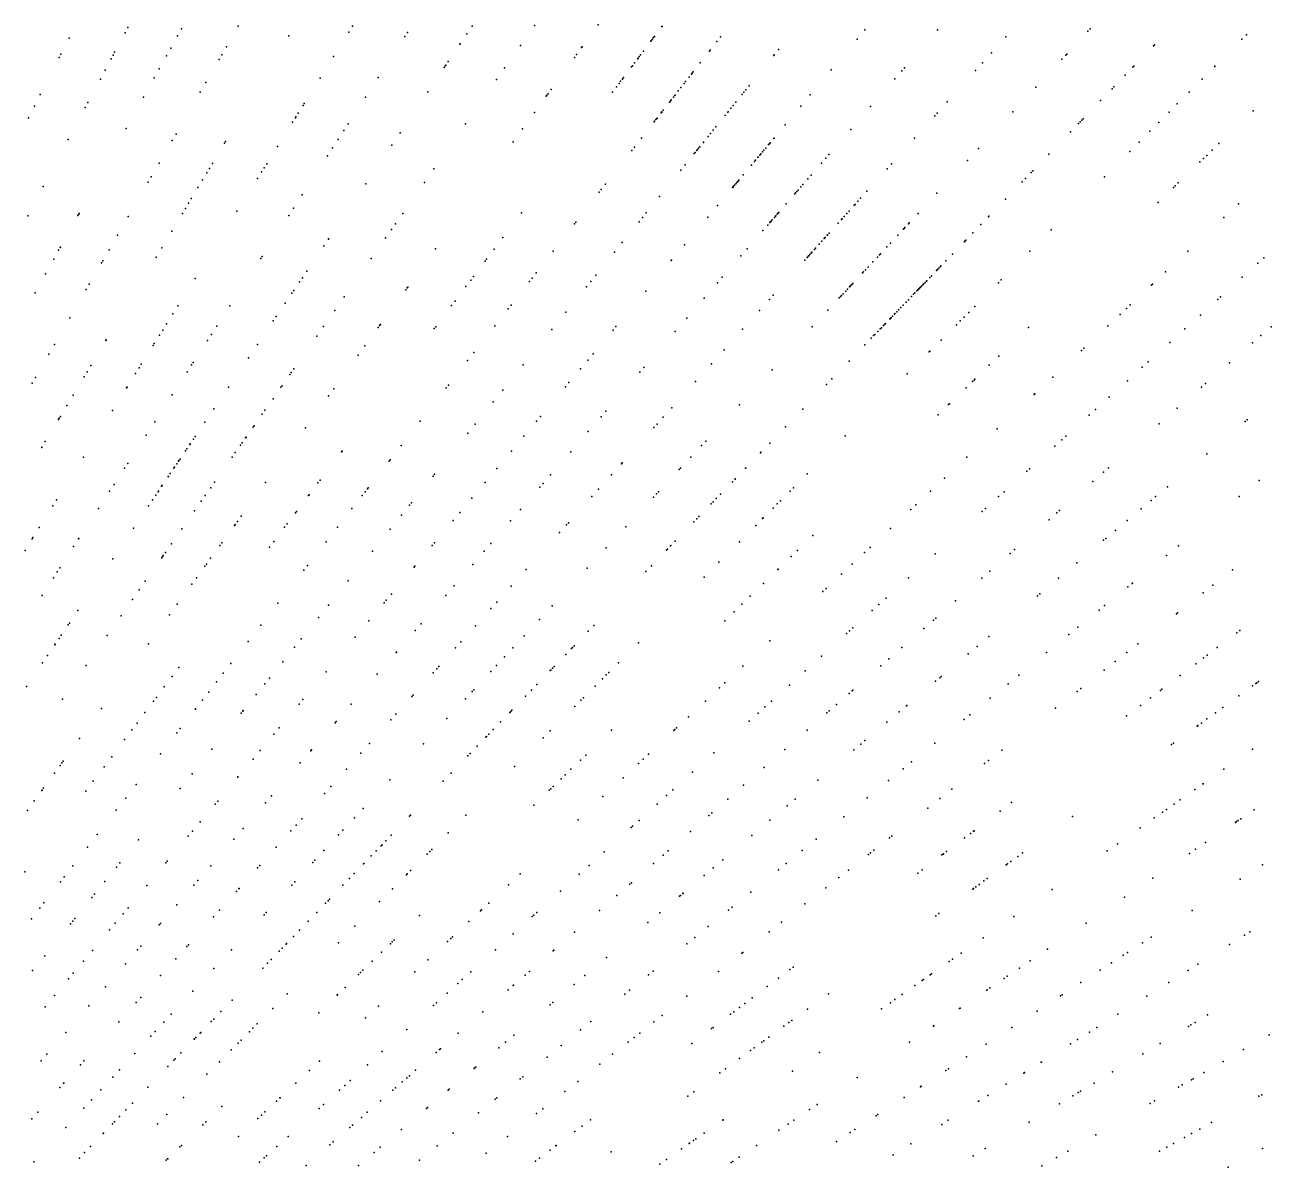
# Model space of a CAD drawing. Header units: metres. Extents: x -4327 to 4266, y -3886 to 3992.
# Drawn here: x 506 to 1043, y 545 to 1037 of the extents above; entities that cross this region are included whole.
import ezdxf

# ---------------------------------------------------------------- set-up
doc = ezdxf.new("R2010")
doc.units = ezdxf.units.M

msp = doc.modelspace()

# ---------------------------------------------------------------- linework, layer by layer
for p in [(598.4, 1036.47, 2074.24), (647.71, 1036.55, 2107.74), (699.14, 1036.51, 2089.81), (726, 1036.83, 2100.05), (753.47, 1037.06, -128.02), (780.96, 1036.37, 2474.65), (781.02, 1036.45, -124.6), (525.54, 1031.42, 2068.35), (549.62, 1033.69, 2113.4), (550.85, 1036, 2077.85), (572.24, 1032.34, 2053.44), (573.93, 1035.39, 2051.72), (620.28, 1032.32, 2071.61), (646.04, 1033.87, 2104.95), (670.21, 1032.04, 2103.49), (671.36, 1033.81, 2073.22), (671.36, 1033.81, 2073.22), (696.94, 1033.26, 2093.6), (777.25, 1031.44, 2443.42), (777.36, 1031.59, -105.56), (777.76, 1032.12, -126.22), (806.2, 1031.89, 2457.94), (865.09, 1030.98, 2509.66), (868.37, 1034.88, 2457.68), (899.65, 1034.93, 2494.7), (899.69, 1034.97, 2472.39), (929.16, 1031.94, 2471.64), (964.51, 1034.31, 2454.17), (965.54, 1035.41, 2472.34), (1032.78, 1032.78, 2496.65), (569.34, 1027.11, 2056), (593.31, 1027.64, 2080.09), (693.89, 1028.73, 2094.81), (694.02, 1028.92, 2087.41), (719.99, 1028.25, 2069.87), (746.37, 1027.29, 2483.73), (746.64, 1027.66, 2454.82), (772.95, 1025.73, 2478.77), (776.16, 1029.99, -130.22), (776.36, 1030.26, 2479.77), (776.71, 1030.73, -131.02), (801.4, 1025.74, -112.09), (801.78, 1026.24, 2460.62), (804.64, 1029.89, -106.09), (831.18, 1026.42, 2466.1), (992.81, 1028.09, 2464.58), (993.12, 1028.41, 2509.31), (1030.86, 1030.86, 2485.79), (521.27, 1023.05, 2072.72), (521.98, 1024.45, 2088.99), (543.64, 1022.43, 2085.02), (544.51, 1024.08, 2067.09), (545.16, 1025.29, 2066.89), (567.46, 1023.73, 2059.64), (590.17, 1022.2, 2053.44), (591.28, 1024.14, 2102.21), (639.5, 1023.41, 2094.17), (688.9, 1021.34, 2105.86), (743.24, 1022.98, 2479.99), (744.22, 1024.33, 2473.25), (769.15, 1020.69, 2450.21), (770.53, 1022.52, -135.63), (770.66, 1022.7, -133.53), (771.18, 1023.4, -137.16), (771.76, 1024.15, -117.48), (771.77, 1024.18, -130.19), (797.43, 1020.67, 2450.5), (829.12, 1023.88, -99.71), (829.35, 1024.16, -94.68), (919.02, 1020.68, 2460.35), (922.94, 1025.03, 2470.83), (953.3, 1022.29, 2481.66), (954.92, 1024.03, 2442.07), (955.37, 1024.51, 2461.85), (541.05, 1017.58, 2091.21), (564.37, 1018.15, 2085.33), (687.15, 1018.74, 2092.64), (687.6, 1019.41, 2070.67), (687.84, 1019.77, 2081.74), (713.2, 1018.56, 2075.83), (767.82, 1018.93, 2452.49), (768.25, 1019.5, -153.56), (793.65, 1015.82, -100.39), (793.96, 1016.22, -118.14), (794.41, 1016.8, -100.49), (853.94, 1017.69, 2467.61), (884.31, 1017.29, 2455.34), (885.47, 1018.62, 2477.74), (916.13, 1017.46, 2490.76), (980.55, 1015.39, 2471.28), (983.87, 1018.82, 2454.7), (984.29, 1019.27, 2468.19), (1019.12, 1019.12, 2463.64), (1019.22, 1019.22, 2488.73), (539, 1013.7, 2091.34), (562.25, 1014.33, 2126.29), (584.43, 1012.26, 2062.01), (633.67, 1014.08, 2080.31), (658.74, 1014.37, 2080.47), (709.69, 1013.54, 2104.47), (761.33, 1010.32, -176.03), (762.47, 1011.84, -165.74), (763.17, 1012.76, 2453.96), (763.91, 1013.75, -137.27), (763.93, 1013.77, -139.37), (763.96, 1013.81, -156.22), (763.97, 1013.83, -138.68), (764.36, 1014.34, -172.5), (789.17, 1010.09, 2441.18), (790.51, 1011.81, -113.39), (791.16, 1012.64, -109.96), (792.64, 1014.53, -129.99), (792.66, 1014.55, -127.16), (818.6, 1010.88, 2477.26), (881.32, 1013.84, 2485.45), (942.02, 1010.19, 2471.17), (974.93, 1009.57, 2475.88), (975.7, 1010.37, 2477.84), (975.7, 1010.37, 2477.84), (1013.72, 1013.72, 2462.89), (513.1, 1007.01, 2064.08), (557.63, 1006, 2071.03), (582.03, 1008.11, 2087.93), (653.27, 1005.95, 2105.28), (680.05, 1008.22, 2097.14), (731.15, 1006.34, 2452.87), (731.44, 1006.74, 2463.83), (731.9, 1007.38, 2482.18), (733.22, 1009.2, 2466.5), (759.69, 1008.14, 2459.19), (784.59, 1004.23, -148.37), (785, 1004.75, -147.04), (785.94, 1005.96, -133.12), (786.46, 1006.63, -134.62), (786.61, 1006.81, 2475.76), (788.01, 1008.61, -119.37), (815.53, 1007.1, -112.31), (816.28, 1008.02, -113.12), (817.09, 1009.02, 2443.47), (844.86, 1006.87, 2476.86), (969.98, 1004.44, 2447.73), (1008.12, 1008.12, 2470.94), (510.57, 1002.05, 2094.4), (532.52, 1001.53, 2082.35), (533.62, 1003.58, 2078.52), (533.63, 1003.62, 2062.53), (624.28, 999.06, 2065.11), (626.33, 1002.34, 2064.04), (626.88, 1003.22, 2100.25), (726.08, 999.36, 2482.66), (780.64, 999.18, -140.62), (780.87, 999.47, -156.79), (780.97, 999.6, -167.35), (780.98, 999.61, -137.88), (781.49, 1000.27, 2489.57), (784.22, 1003.75, -161.69), (809.32, 999.42, -98.04), (809.5, 999.65, -115.72), (810.71, 1001.15, -101.74), (811.69, 1002.36, -126.68), (812.87, 1003.82, -92.8), (840.83, 1002.06, -101.15), (870.89, 1001.85, 2472.14), (899.53, 999.03, 2464.72), (903.91, 1003.89, 2489.62), (932.19, 999.65, 2496.28), (999.45, 999.45, 2458.97), (1002.99, 1002.99, 2470.8), (1035.64, 1000.11, 2479.59), (507.98, 996.96, 2097.46), (621.86, 995.18, 2086.08), (623.03, 997.05, 2090), (623.25, 997.4, 2109.54), (645.77, 994.4, 2062.76), (696.34, 994.48, 2077.83), (777.65, 995.35, -173.66), (777.8, 995.54, -160.37), (778.38, 996.28, -172.41), (778.74, 996.74, -150.06), (778.84, 996.87, -150.78), (808.16, 998, -116.94), (834.02, 993.95, -111.02), (834.05, 993.99, -107.46), (898.57, 997.96, 2504.15), (960.4, 994.53, 2486.19), (961.21, 995.36, 2459.76), (961.84, 996.01, 2445.76), (962.45, 996.65, 2485.12), (995.01, 995.01, 2488.73), (550.14, 992.48, 2094.05), (571.61, 990.06, 2090.58), (643.94, 991.58, 2083.11), (668.13, 990.54, 2073.38), (720.91, 992.25, 2461.63), (772.09, 988.24, 2453.02), (800.9, 989.02, -143.94), (801.86, 990.21, -132.16), (803.05, 991.68, -151.38), (804.19, 993.09, 2453.12), (829.15, 988.14, -125.27), (829.26, 988.28, 2466.76), (862.3, 991.96, -94.43), (889.81, 988.23, 2470.03), (957.04, 991.04, 2452.24), (991.21, 991.21, 2457.28), (525.19, 987.74, 2064.38), (569.99, 987.26, 2090.07), (592.51, 986.11, 2087.49), (592.91, 986.77, 2086.2), (615.32, 984.72, 2072.08), (639.05, 984.05, 2088.47), (641.44, 987.74, 2088.29), (664.6, 985.3, 2080.75), (716.88, 986.69, 2471.45), (767.93, 982.9, 2466.27), (769.11, 984.41, 2486.87), (796.01, 983, -154.26), (796.17, 983.19, -152.19), (796.65, 983.79, -164.2), (796.79, 983.95, -146), (797.28, 984.56, -164.33), (798.83, 986.47, -137.27), (798.92, 986.58, -144.99), (824.88, 983.06, 2473.41), (825.66, 983.99, -131.82), (826.92, 985.49, 2443.54), (827.25, 985.87, -122.15), (827.61, 986.3, -94.62), (917.36, 983.75, 2472.55), (982.59, 982.59, 2473.38), (986.57, 986.57, 2467.62), (1018.01, 983.08, 2452.75), (1020.98, 985.95, 2475.47), (564.34, 977.47, 2082.84), (587.27, 977.38, 2071.69), (610.67, 977.27, 2066.97), (636.84, 980.65, 2070.66), (794.91, 981.63, -168.05), (795.32, 982.14, -168.83), (820.85, 978.25, -143.03), (821.31, 978.79, -138.88), (822.35, 980.04, -130.59), (822.42, 980.12, -127.07), (823.1, 980.93, -113.09), (823.17, 981.01, 2478.17), (823.58, 981.5, -110.34), (824.36, 982.43, -104.8), (849.77, 977.55, -113.68), (851.59, 979.64, -104.65), (851.63, 979.68, -103.94), (852.93, 981.19, 2469.42), (879.88, 977.21, 2471.45), (912.61, 978.66, 2482.29), (947.73, 981.4, 2462.86), (1012.76, 978.01, 2483.71), (1014.26, 979.46, 2477.93), (1015.68, 980.83, 2478.25), (584.84, 973.35, 2117.49), (586, 975.26, 2088.72), (608.46, 973.74, 2062.13), (609.53, 975.45, 2084.45), (682.73, 975.05, 2107.89), (789.16, 974.53, 2482.8), (791, 976.81, 2485.23), (816, 972.47, -133.78), (819.54, 976.69, -154.08), (845.2, 972.29, -101.04), (877.98, 975.1, -90.67), (940.02, 973.42, 2503.7), (940.74, 974.16, 2451), (514.37, 967.38, 2075.57), (559.63, 969.31, 2098.13), (560.92, 971.54, 2072.9), (581.05, 967.03, 2092.78), (582.98, 970.25, 2064.56), (606.64, 970.83, 2088.02), (653.35, 968.64, 2055.95), (678.66, 969.23, 2092.66), (756.68, 968.5, 2466.77), (811.43, 967.02, -162.34), (811.46, 967.06, 2456.05), (811.6, 967.23, -158.18), (811.68, 967.32, 2456.72), (811.86, 967.54, -168.73), (812.21, 967.95, -175.83), (812.75, 968.59, 2437.01), (813.21, 969.14, -147.99), (813.61, 969.62, -161.38), (813.76, 969.8, -140.4), (814.04, 970.14, -160.06), (840.81, 967.25, -106.14), (840.82, 967.25, -132.94), (841.72, 968.29, -107.67), (843.85, 970.74, -127.04), (936.23, 969.49, 2506.65), (937.63, 970.94, 2481.12), (971.61, 971.61, 2458.29), (1001.35, 966.99, 2465.12), (1002.05, 967.67, 2463.7), (1003.39, 968.96, 2448.27), (578.19, 962.26, 2077.03), (625.89, 963.79, 2063.88), (753.97, 965.04, 2488.48), (754.81, 966.11, 2487.81), (779.88, 963.08, 2470.34), (838.17, 964.21, 2449.32), (838.58, 964.68, 2473.51), (839.07, 965.24, -131.96), (839.6, 965.85, -118.65), (865.4, 961.13, -107.11), (866.54, 962.39, -116.5), (869.3, 965.46, -103.31), (899.43, 964.52, 2465.71), (928.95, 961.96, 2490.42), (529.81, 955.8, 2078.47), (574.34, 955.86, 2082.19), (575.63, 958.01, 2097.85), (576.99, 960.28, 2097.29), (597.86, 956.77, 2071.15), (622.16, 958.05, 2105.3), (669.29, 955.84, 2084.93), (720.46, 956.08, 2487.13), (774.24, 956.11, 2455.82), (804.95, 959.3, 2486.17), (830.96, 955.91, -134.87), (831.27, 956.26, -139.81), (834.5, 959.98, -136.15), (860.56, 955.75, -93.81), (861.58, 956.88, 2475.11), (863.84, 959.39, 2445.68), (864.16, 959.75, -114.05), (891.32, 955.82, -96.76), (994.73, 960.6, 2455.09), (1029.45, 959.97, 2464.33), (507.69, 954.83, 2064.97), (529.36, 954.98, 2090.53), (529.69, 955.59, 2078.03), (551.05, 954.45, 2082.33), (620.16, 954.96, 2093.07), (666.13, 951.33, 2064.51), (743.33, 951.42, 2477.18), (743.89, 952.14, 2475.62), (771.09, 952.22, 2493.19), (772.58, 954.05, 2480.87), (800.72, 954.27, 2493.39), (826.52, 950.81, 2474.22), (827.46, 951.89, -170.6), (827.75, 952.22, -161.56), (827.98, 952.48, -158.8), (828.48, 953.06, -152.61), (829.41, 954.12, -165.39), (829.88, 954.67, -157.77), (830.05, 954.86, -155.7), (830.65, 955.55, -148.1), (856.91, 951.7, -111.69), (858.34, 953.28, -131.64), (858.59, 953.56, 2469.82), (859.43, 954.49, -130.39), (887.13, 951.33, 2470.75), (887.49, 951.72, -101.34), (918.43, 951.06, 2478.4), (921.64, 954.38, 2470.82), (921.83, 954.59, 2458.46), (1023.08, 954.04, 2464.68), (546.45, 946.48, 2075.88), (569.76, 948.24, 2076.45), (661.89, 945.28, 2107.5), (664.41, 948.88, 2091.09), (712.45, 945.45, 2466.35), (824.49, 948.47, 2461.49), (850.89, 945.01, -134.71), (851.19, 945.34, 2491.55), (851.32, 945.49, -133.37), (852.16, 946.42, -118.07), (852.33, 946.61, -118.1), (852.97, 947.32, -104.17), (882.56, 946.43, 2477.65), (884.99, 949.03, -112.46), (885.29, 949.36, 2446.17), (885.62, 949.71, -101.13), (914.98, 947.48, -90.3), (948.73, 948.73, 2495.42), (521.02, 939.94, 2074.11), (521.69, 941.14, 2062.97), (521.8, 941.35, 2063.42), (542.82, 940.19, 2059.36), (565.44, 941.04, 2071.57), (635.31, 941.89, 2107.53), (637.24, 944.74, 2092.01), (637.37, 944.94, 2092.45), (683.39, 940.61, 2473.92), (708.62, 940.37, 2459.97), (763.86, 943.29, 2473.21), (790.67, 942.28, 2462.08), (817.65, 940.6, 2464.26), (846.65, 940.3, -137.53), (846.65, 940.3, -137.53), (847.2, 940.91, 2456.68), (848.71, 942.59, 2457.76), (849.9, 943.91, -143.66), (877.93, 941.46, 2477.81), (879.41, 943.05, -122.39), (911.26, 943.64, -122.34), (911.67, 944.07, 2456.95), (911.78, 944.18, -95.02), (911.95, 944.35, -122.44), (911.96, 944.36, -95.04), (518.91, 936.14, 2068.48), (539.56, 934.55, 2063.35), (540.1, 935.48, 2081.96), (563, 936.99, 2059.93), (608.14, 936.46, 2074.03), (608.66, 937.26, 2075.79), (655.7, 936.44, 2074.35), (704.79, 935.29, 2474.35), (705.41, 936.11, 2473.03), (734.1, 939.6, 2484.15), (760.53, 939.18, 2476.07), (785, 935.52, 2491.83), (785.13, 935.68, 2464.97), (814.99, 937.54, 2483.09), (842.47, 935.66, 2482.75), (843.6, 936.91, -167.03), (843.64, 936.95, -174.04), (844.14, 937.51, -168.54), (844.22, 937.6, -171.35), (844.65, 938.08, -166.54), (844.69, 938.12, -160.24), (845.25, 938.74, -159.65), (845.42, 938.94, -147.1), (845.59, 939.13, -153.42), (871.86, 934.96, 2450.87), (873.78, 937.01, -132.19), (874.68, 937.98, -104.11), (875.12, 938.45, -105.57), (875.14, 938.47, -102.05), (903.35, 935.45, 2450.58), (906.12, 938.31, -100.15), (939.54, 939.54, 2490.75), (1007.58, 939.58, 2477.45), (1037.77, 934.41, 2482.43), (1040.3, 936.69, 2463.27), (515.4, 929.8, 2068.28), (627.98, 931.03, 2080.51), (726.8, 930.26, 2445.75), (752.53, 929.3, 2480.85), (867.4, 930.18, -139.64), (867.84, 930.64, -126.38), (868.71, 931.58, 2458.35), (869.79, 932.73, -114.73), (897.08, 928.96, 2433.58), (899.24, 931.19, -95.13), (899.52, 931.48, -96.58), (899.87, 931.84, -103.02), (900.46, 932.46, -113.76), (901, 933.01, -134.54), (901.17, 933.19, 2464.12), (997.95, 930.6, 2485.59), (534.24, 925.33, 2092.77), (579.78, 927.84, 2094.74), (624.81, 926.32, 2083.56), (626.04, 928.14, 2084.93), (671.2, 923.83, 2454.08), (671.29, 923.95, 2482.66), (671.41, 924.12, 2490.27), (696.53, 924.33, 2480.25), (698.59, 927.06, 2476.99), (699.76, 928.61, 2442.9), (723.88, 926.52, 2429.16), (725.02, 927.99, 2470.7), (748.42, 924.22, 2446.79), (750.31, 926.56, 2459.79), (804.93, 925.96, 2469.23), (806.97, 928.31, 2475.5), (861.8, 924.17, -154.11), (862.08, 924.47, -152.76), (862.19, 924.59, -149.28), (862.58, 925.01, 2473.94), (862.72, 925.16, -140.29), (863.2, 925.67, 2459.14), (892.13, 923.83, 2481.91), (892.38, 924.09, -93), (892.82, 924.55, -97.98), (893.39, 925.13, -138.36), (893.66, 925.42, -150.49), (893.8, 925.55, -139.85), (894.35, 926.13, -148.47), (894.93, 926.72, 2466.58), (895.05, 926.86, -127.26), (896.36, 928.21, -126.02), (926, 926, 2467.81), (927.18, 927.18, 2454.74), (991.89, 924.95, 2499.51), (992.28, 925.32, 2458.75), (1030.99, 928.31, 2488.39), (510.85, 921.59, 2083.45), (532.91, 923.03, 2070.81), (621.5, 921.41, 2086.16), (622.34, 922.66, 2067.2), (644.07, 919.83, 2069.48), (670.55, 922.94, 2483.51), (773.99, 922.41, 2477.37), (799.21, 919.38, 2492.48), (827.31, 918.82, 2447.98), (828.88, 920.57, 2449.32), (857.37, 919.42, -169.34), (857.96, 920.05, -156.9), (858.3, 920.41, -154.87), (858.98, 921.14, -152.9), (860.13, 922.38, -174.79), (860.96, 923.26, -165.85), (887.14, 918.66, -142.33), (888.52, 920.09, -178.7), (889.41, 921.01, -176.74), (889.95, 921.57, 2446.34), (890.8, 922.45, -123.12), (891.29, 922.96, -100.63), (891.44, 923.11, -104.17), (891.53, 923.21, -172.88), (891.63, 923.31, 2477.21), (1020.41, 918.78, 2459.7), (1021.63, 919.88, 2494.52), (572.4, 916.02, 2076.34), (594.85, 916, 2074.56), (618.65, 917.18, 2106.96), (639.96, 913.96, 2091.51), (690.35, 916.13, 2447.79), (691.83, 918.09, 2446.09), (714.68, 914.75, 2459.58), (715.95, 916.38, 2439.78), (739.6, 913.33, 2490.1), (822.96, 913.99, 2478.64), (852.44, 914.13, 2468.04), (882.12, 913.46, 2450.8), (882.89, 914.26, -129.03), (883.83, 915.24, -153.05), (883.89, 915.3, -150.25), (883.9, 915.3, -116.57), (883.95, 915.36, 2482.35), (884.9, 916.34, -174.43), (886.18, 917.67, -145.7), (913.19, 913.19, 2466.05), (915.8, 915.8, 2463.27), (981.09, 914.88, 2501.51), (982.72, 916.4, 2466.77), (525.9, 910.88, 2071.24), (567.51, 908.21, 2106.1), (570.23, 912.56, 2076.78), (613.53, 909.6, 2064.85), (614.8, 911.48, 2080.06), (659.34, 907.5, 2488.35), (659.43, 907.63, 2460), (659.68, 907.97, 2460.91), (791.63, 910.67, 2455.27), (876.41, 907.55, -145.49), (876.83, 907.98, -165.13), (877.24, 908.41, 2453.59), (879.12, 910.35, -148.74), (879.23, 910.46, 2459.14), (879.58, 910.83, -149.51), (879.66, 910.92, 2466.97), (880.29, 911.57, -133.54), (881.17, 912.48, -142.77), (881.35, 912.66, -144.91), (907.82, 907.82, 2448.3), (909.51, 909.51, 2489.05), (911.12, 911.12, 2434.54), (973.08, 907.41, 2471.35), (978.37, 912.34, 2497.83), (1012.96, 912.07, 2466.98), (564.46, 903.32, 2083.5), (565.87, 905.57, 2066.4), (586.84, 903.65, 2068.44), (589.21, 907.31, 2096.31), (632.27, 902.98, 2082.77), (635.15, 907.09, 2452.87), (658.71, 906.63, 2471.55), (682.88, 906.21, 2456.05), (683.48, 907, 2440.71), (708.9, 907.35, 2481.63), (733.51, 905.81, 2438.51), (759.88, 905.59, 2466.32), (761.17, 907.13, 2456.75), (786.65, 904.94, 2470.38), (815.7, 905.92, 2487.34), (845.76, 906.97, 2499.24), (871.12, 902.07, 2459.5), (871.18, 902.14, 2456.37), (872.19, 903.17, 2482.56), (872.71, 903.71, -169.93), (873.95, 905, -149.95), (874.98, 906.07, -152.22), (875.5, 906.6, -154.4), (938.89, 906.68, 2479.16), (1006.33, 906.1, 2482.71), (1039.03, 903.22, 2472.55), (1043.42, 907.04, 2445.21), (519.24, 899.35, 2098.61), (541.41, 901.05, 2086.96), (541.56, 901.31, 2093.24), (561.69, 898.89, 2087.29), (562.24, 899.76, 2106.38), (585.16, 901.07, 2084.67), (606.65, 899.4, 2082.63), (653.01, 898.79, 2482.5), (807.72, 897.06, 2449.46), (868.35, 899.2, 2478.35), (901.26, 901.26, 2443.56), (961.74, 896.84, 2474.82), (962.69, 897.72, 2470.74), (999.86, 900.27, 2492.56), (1035.44, 900.09, 2489.48), (516.87, 895.25, 2086.17), (579.02, 891.62, 2085.11), (602.77, 893.64, 2083.14), (650.07, 894.74, 2471.32), (697.26, 892.45, 2458.43), (699.92, 895.85, 2478.45), (749, 892.63, 2472.42), (751.3, 895.37, 2459.11), (861.63, 892.25, 2465.86), (896.13, 896.13, 2465.62), (896.43, 896.43, 2479.73), (926.06, 894.28, 2474.67), (990.49, 891.84, 2498.47), (1025.5, 891.46, 2507.5), (533.35, 887.64, 2069.92), (534.97, 890.33, 2073.37), (554.13, 886.8, 2073.21), (555.68, 889.28, 2079.02), (556.65, 890.82, 2074.17), (576.43, 887.62, 2075.76), (578.34, 890.56, 2091.08), (620.69, 886.44, 2475.84), (621.28, 887.28, 2441.79), (622.43, 888.92, 2066.67), (721.24, 890.65, 2445.53), (745.87, 888.9, 2493.75), (771.43, 887.43, 2446.33), (773.23, 889.5, 2490.17), (802.3, 891.04, 2473.74), (828.46, 888.41, 2478.58), (886.67, 886.67, 2466), (922.02, 890.39, 2450.81), (987.94, 889.54, 2498.6), (509.64, 882.72, 2076.86), (511.07, 885.2, 2071.27), (532.04, 885.47, 2090.44), (550.32, 880.69, 2087.17), (550.51, 880.99, 2096.48), (594.23, 880.98, 2070.19), (616.82, 880.91, 2109.16), (617.3, 881.6, 2093.85), (688.04, 880.65, 2468.29), (688.99, 881.87, 2461), (739.4, 881.18, 2465.07), (740.92, 883, 2477.2), (795.43, 883.41, 2480.07), (851.87, 882.13, 2491.84), (854.23, 884.58, 2451.35), (912.04, 880.74, 2453.52), (914.83, 883.44, 2470.93), (915.47, 884.06, 2469.34), (915.84, 884.42, 2480.32), (949.37, 885.3, 2452.66), (981.52, 883.77, 2472.61), (1013.49, 881.01, 2504.15), (1015.21, 882.51, 2466.25), (527.28, 877.55, 2094.7), (570.01, 877.74, 2077.8), (613.39, 876.01, 2435.83), (637.36, 877.25, 2451.66), (639.59, 880.32, 2452.99), (712.35, 879.68, 2489.22), (941.39, 877.86, 2435.25), (941.69, 878.14, 2488.35), (973.7, 876.73, 2482.15), (524.57, 873.03, 2075.29), (544.18, 870.87, 2089.55), (587.94, 871.66, 2456.45), (609.88, 871, 2102.41), (708.31, 874.69, 2478.68), (756.8, 870.6, 2489.75), (785.25, 872.1, 2434.68), (814.37, 873.31, 2473.89), (841.65, 871.56, 2479.01), (904.49, 873.46, 2459.47), (904.9, 873.85, 2460.58), (967.72, 871.34, 2466.9), (1002.97, 871.87, 2478.15), (521.01, 867.11, 2078.39), (521.31, 867.61, 2097), (521.76, 868.36, 2078.51), (562.46, 866.11, 2110.09), (584.03, 865.87, 2440.13), (608.75, 869.39, 2457.35), (676.82, 866.29, 2452.92), (700.53, 865.09, 2480.15), (726.89, 866.27, 2451.22), (728.61, 868.32, 2449.99), (754.73, 868.22, 2454.81), (778.89, 865.04, 2490.94), (781.55, 868, 2453.96), (899.98, 869.1, 2460.43), (965.1, 868.98, 2447.27), (995.25, 865.16, 2478.52), (1032.24, 866.15, 2486.62), (1033.17, 866.93, 2501.88), (558.71, 860.34, 2093.13), (579.87, 859.69, 2478.57), (601.6, 859.17, 2303.17), (601.81, 859.47, 2223.09), (604.84, 863.8, 2070.99), (605.23, 864.36, 2177), (627.33, 863.45, 2434.58), (697.39, 861.21, 2461.83), (721.53, 859.89, 2479.22), (749.18, 861.84, 2496.74), (777.54, 863.55, 2486.64), (834.25, 863.9, 2457.22), (859.97, 859.97, 2481.5), (925.46, 863.01, 2465.19), (955.03, 859.91, 2457.23), (513.75, 855.03, 2066.61), (513.8, 855.1, 2075.45), (515.27, 857.55, 2064.07), (576.31, 854.42, 2099.98), (577.59, 856.32, 2098.86), (577.74, 856.54, 2432.15), (579.1, 858.55, 2463.97), (599.34, 855.95, 2102.96), (600.08, 857.01, 2085.54), (668.68, 855.88, 2444.85), (798.04, 855.79, 2482.82), (799.84, 857.73, 2467.46), (827.4, 856.8, 2464.24), (827.42, 856.81, 2450.62), (950.21, 855.58, 2471.03), (953.22, 858.29, 2452.58), (531.68, 850.87, 2067.12), (572.68, 849.04, 2145.62), (572.87, 849.31, 2368.43), (573.33, 850, 2496.41), (575.71, 853.53, 2141.92), (595.73, 850.79, 2096.03), (597.13, 852.79, 2461.93), (642.86, 853.1, 2476.99), (643.13, 853.47, 2485.5), (663.37, 849.07, 2461.5), (663.86, 849.7, 2463.34), (716.1, 853.42, 2485.77), (741.66, 853.18, 2461.02), (763.85, 848.34, 2460.32), (793.46, 850.88, 2430.66), (823.45, 852.71, 2455.88), (823.64, 852.91, 2432.68), (912.39, 850.82, 2486.88), (1015.74, 852.31, 2482.31), (549.42, 846.04, 2078.37), (550.8, 848.15, 2074.92), (569.09, 843.71, 2388.48), (570.64, 846.01, 2117.14), (570.94, 846.45, 2459.23), (571.9, 847.88, 2382.25), (683.02, 843.46, 2468.43), (709.86, 845.97, 2464.1), (732.98, 843.2, 2464.04), (759.17, 843.14, 2473.45), (763.53, 847.98, 2452.27), (788.41, 845.47, 2449.4), (789.01, 846.11, 2472.19), (817.01, 846.04, 2467.54), (817.09, 846.12, 2440.31), (843.6, 843.6, 2444.39), (938.15, 844.72, 2456.05), (939.36, 845.8, 2485.83), (971.27, 844.31, 2493.75), (973.41, 846.17, 2446.6), (544.88, 839.04, 2072.68), (565.41, 838.25, 2080.29), (565.61, 838.55, 2092.62), (568.22, 842.42, 2090.63), (568.31, 842.55, 2135.22), (586.53, 837.65, 2083.6), (588.16, 839.98, 2439.77), (610.19, 839.85, 2469.96), (632.75, 839.69, 2467.59), (633.7, 840.95, 2460.12), (654.45, 837.66, 2453.9), (682.34, 842.62, 2473.28), (704.75, 839.89, 2464.36), (728.35, 837.87, 2488.05), (729.76, 839.49, 2478.32), (811.39, 840.22, 2471.37), (812.46, 841.33, 2443.51), (812.56, 841.43, 2440.39), (837.64, 837.64, 2447.39), (902.68, 841.76, 2484.01), (966.69, 840.33, 2481.98), (998.81, 838.1, 2479.87), (1038.28, 840.78, 2478.33), (520.17, 832.44, 2091.62), (542.97, 836.1, 2074.09), (561.51, 832.48, 2314.56), (562.86, 834.47, 2473.81), (563.84, 835.93, 2097.75), (564.03, 836.21, 2198.95), (584.14, 834.24, 2133.66), (628.69, 834.3, 2466.66), (628.92, 834.61, 2467.58), (651.78, 834.24, 2488.41), (653.03, 835.84, 2470.69), (654.09, 837.19, 2452.52), (699.1, 833.15, 2455.41), (750.83, 833.89, 2460.46), (753.68, 837.05, 2473.35), (777.39, 833.65, 2456.69), (778.6, 834.95, 2485.33), (779.44, 835.85, 2438.74), (804.38, 832.96, 2446.56), (806.17, 834.82, 2483.47), (836.19, 836.19, 2439.77), (896.74, 836.23, 2464.31), (926.03, 833.8, 2477.25), (928.37, 835.91, 2473.42), (993.69, 833.8, 2450.89), (1029.73, 833.86, 2464.37), (518.58, 829.9, 2094.13), (538.19, 828.73, 2090.74), (559.77, 829.89, 2112.03), (579.59, 827.74, 2495.15), (582.46, 831.84, 2487.99), (623.48, 827.38, 2468.68), (647.41, 828.65, 2464.26), (672.25, 830.16, 2454.91), (673.09, 831.2, 2476.4), (693.88, 826.94, 2480.81), (719.96, 828.22, 2488.52), (802.18, 830.69, 2467.66), (802.99, 831.52, 2459.66), (828.91, 828.91, 2442.23), (830.64, 830.64, 2450.76), (831.99, 831.99, 2472.02), (888.21, 828.27, 2471.2), (890.42, 830.33, 2484.19), (918.9, 827.38, 2485.13), (920.43, 828.76, 2475.72), (952.28, 827.8, 2461.43), (987.47, 828.58, 2484.5), (991.8, 832.21, 2472.26), (597.09, 821.83, 2481.1), (598.05, 823.15, 2481.24), (599.73, 825.46, 2453.82), (619.54, 822.15, 2475.75), (623.02, 826.77, 2470.63), (668.76, 825.84, 2456.77), (690.98, 823.47, 2444.86), (715.77, 823.4, 2452.25), (739.86, 821.7, 2445.66), (740.66, 822.59, 2484.31), (794.73, 822.96, 2462.19), (795.93, 824.21, 2472.96), (796.9, 825.21, 2486.64), (824.35, 824.35, 2445.87), (824.62, 824.62, 2457.04), (947.74, 823.86, 2472.92), (951.18, 826.85, 2461.9), (981.38, 823.47, 2459.33), (509.98, 816.13, 2098.06), (512.67, 820.44, 2076.16), (553.26, 820.24, 2454.6), (574.16, 819.99, 2479.56), (596.8, 821.42, 2483.73), (618.41, 820.66, 2448.62), (641.15, 820.63, 2470.21), (663.82, 819.75, 2460.7), (736.83, 818.33, 2486.04), (765.42, 820.81, 2460.91), (821.39, 821.39, 2475.23), (846.03, 817, 2474.46), (879.41, 820.06, 2477.35), (976.39, 819.28, 2459.9), (509.64, 815.59, 2072.75), (527.49, 812.26, 2099.36), (529.63, 815.56, 2092.86), (529.76, 815.75, 2072.61), (569.64, 813.54, 2171.41), (590.49, 812.74, 2476.76), (591.34, 813.91, 2476.45), (611.86, 811.97, 2452.62), (613.74, 814.46, 2475.41), (636.26, 814.38, 2489.24), (681.97, 812.74, 2467.58), (682.91, 813.86, 2482.19), (707.2, 813.55, 2440.81), (756.92, 811.69, 2490.94), (782.93, 810.75, 2482.09), (783.34, 811.17, 2454.89), (784.67, 812.55, 2473.26), (784.81, 812.69, 2466.57), (786.73, 814.68, 2444.38), (814.38, 814.38, 2471.59), (870.7, 811.94, 2480.32), (932.93, 810.99, 2487.82), (971.28, 815, 2470.09), (972.21, 815.78, 2465.81), (1003.53, 812.64, 2482.21), (506.56, 810.66, 2087), (544.38, 807.08, 2098.15), (565.42, 807.5, 2193.14), (565.77, 808.01, 2458.77), (566.07, 808.43, 2463.95), (567.03, 809.8, 2149.02), (586.52, 807.27, 2471.68), (656.21, 810.35, 2465.85), (704.38, 810.3, 2463.72), (805.51, 805.51, 2458.67), (836.7, 807.99, 2471.47), (839.33, 810.53, 2482.74), (868.29, 809.69, 2469.98), (898.7, 809.19, 2453.95), (931.04, 809.34, 2455.81), (998.33, 808.43, 2482.58), (520.4, 801.35, 2086.09), (521.54, 803.1, 2093.65), (584, 803.8, 2468.83), (584.68, 804.74, 2467.82), (626.67, 802.1, 2478.37), (628.25, 804.12, 2496.23), (674.2, 803.48, 2491.74), (674.5, 803.84, 2477.71), (699.42, 804.59, 2461.01), (722.48, 802.4, 2462.98), (748.8, 802.99, 2486.09), (774.03, 801.53, 2461), (776.44, 804.03, 2479.46), (830.93, 802.42, 2489.57), (831.07, 802.56, 2486.45), (858.32, 800.39, 2458.77), (862.93, 804.69, 2451.32), (922.31, 801.76, 2496.98), (959.73, 805.31, 2490.65), (1026.78, 802.21, 2455.44), (518.8, 798.88, 2073.68), (558.3, 797.33, 2449.44), (578.4, 796.1, 2456.76), (580.37, 798.82, 2484.75), (645.84, 797.54, 2449.18), (691.38, 795.35, 2451.05), (716.05, 795.25, 2459.26), (799.18, 799.18, 2449.86), (824.73, 796.44, 2474.55), (887.19, 798.83, 2476.8), (918.79, 798.69, 2466.97), (951.88, 798.72, 2440.36), (981.67, 794.94, 2454.25), (983.51, 796.43, 2455.56), (983.65, 796.54, 2482.44), (1018.37, 795.64, 2484.2), (513.86, 791.28, 2089.9), (552.8, 789.48, 2484.36), (555.69, 793.61, 2461.45), (664.44, 791.84, 2482.11), (687.85, 791.28, 2475.64), (819, 790.9, 2446.83), (850.33, 792.95, 2495.16), (851.72, 794.24, 2446.73), (877.51, 790.11, 2480.82), (942.8, 791.11, 2487.15), (943.74, 791.89, 2465.88), (1014.13, 792.33, 2434.8), (529.32, 784.75, 2471.96), (572.16, 787.51, 2477.1), (615.53, 787.84, 2468.74), (637.33, 787.04, 2500.71), (661.22, 788.01, 2477.7), (662.2, 789.18, 2481.39), (707.31, 785.55, 2447.48), (709.79, 788.3, 2467.12), (733.65, 786.75, 2461.17), (812.06, 784.2, 2454.05), (815.46, 787.48, 2450.22), (871.51, 784.71, 2470.81), (874.43, 787.34, 2461.74), (907.49, 788.87, 2477.35), (969.34, 784.96, 2462.92), (971.72, 786.89, 2475.65), (525.67, 779.33, 2495.57), (547.93, 782.52, 2446.62), (568.76, 782.83, 2458.43), (632.99, 781.68, 2479.77), (654.73, 780.28, 2472.4), (677.21, 779.04, 2467.27), (728.16, 780.85, 2464.68), (808.05, 780.32, 2452.48), (897.98, 780.6, 540.28), (898.92, 781.42, 2481.45), (1002.63, 783.34, 2462.18), (1003.13, 783.73, 2470.01), (522.11, 774.06, 2466.44), (525.12, 778.52, 2456.37), (541.96, 774, 2455.48), (608.14, 778.39, 2462.25), (648.85, 773.27, 2446.43), (674.71, 776.17, 2488.62), (700.66, 778.16, 2461.26), (721.61, 773.83, 2487.03), (749.22, 775.84, 2474.95), (751.56, 778.26, 2460.65), (860.52, 774.82, 2453.47), (861.85, 776.02, 2492.39), (863.2, 777.23, 2468.08), (893.81, 776.98, 2453.63), (921.87, 773.54, 2455.46), (956.33, 774.42, 2503.96), (960.2, 777.55, 2469.68), (1028.6, 775.1, 2489.02), (1029.92, 776.1, 2482.25), (519.34, 769.95, 2449.33), (519.53, 770.24, 2491.14), (521.22, 772.75, 2458.22), (559.75, 770.44, 2442.95), (602.7, 771.42, 2451.79), (622.72, 768.99, 2462.64), (625.58, 772.52, 2489.64), (692.06, 768.61, 2479.7), (694.38, 771.19, 2476.62), (716.76, 768.63, 2451.74), (742.03, 768.4, 2447.55), (742.4, 768.78, 2463.41), (743.16, 769.56, 2465.93), (770.87, 770.87, 2468.48), (827.5, 771.66, 2452.59), (884.38, 768.78, 535.19), (916.82, 769.3, 2486.46), (986.02, 770.36, 2450.8), (1020.24, 768.81, 2482.04), (516.25, 765.38, 2450.89), (617.59, 762.66, 2477.46), (666.41, 766.61, 2488.68), (666.59, 766.82, 2477.77), (713.13, 764.74, 2472.75), (739.53, 765.81, 2464.93), (849.72, 765.09, 2478.47), (878.75, 763.89, 2446.28), (912.97, 766.07, 2448.62), (946.68, 766.6, 2495.84), (976.23, 762.72, 2486.47), (981.21, 766.61, 2485.55), (1014.25, 764.29, 2460.87), (1015.91, 765.54, 2484.82), (514.11, 762.2, 2481.67), (532.85, 760.99, 2470.34), (572.83, 760.17, 2489.76), (591.97, 757.69, 2482.55), (595.26, 761.9, 2444.75), (636.25, 758.25, 2482.98), (658.32, 757.31, 2477.77), (682.41, 757.9, 2464.03), (684.01, 759.67, 2500.63), (684.85, 760.6, 2469.02), (707.28, 758.46, 2478.8), (709.7, 761.06, 2468.36), (732.85, 758.88, 2457.37), (733.05, 759.1, 2487.95), (733.81, 759.88, 2471.73), (734.47, 760.57, 2451.73), (758.03, 758.03, 2463.62), (762.21, 762.21, 2458.85), (815.81, 760.76, 2470.88), (842.68, 758.75, 2482.81), (875.35, 760.93, 2496.2), (971.45, 758.98, 2484.46), (1010.96, 761.81, 2452.87), (507.21, 751.97, 2473.17), (566.52, 751.8, 2490.8), (569.87, 756.25, 2476.92), (589.11, 754.03, 2458.61), (609.9, 753.17, 2434.97), (611.82, 755.53, 2485.91), (727, 752.83, 2463.68), (752.14, 752.14, 2448.15), (755.33, 755.33, 2476.99), (757, 757, 2493.66), (808.07, 753.53, 2476.18), (835.86, 752.61, 2487.81), (898.9, 754.27, 2468.82), (900.71, 755.79, 2494.81), (901.33, 756.31, 2458.17), (930.11, 753.19, 2469.24), (934.7, 756.9, 2471.1), (1004.2, 756.72, 2459.47), (1035.41, 752.27, 2466.75), (1036.8, 753.28, 2483.31), (1037.3, 753.64, 2491.15), (1038.05, 754.19, 2450.11), (522.74, 746.56, 2451.84), (563.12, 747.28, 2496.4), (585.68, 749.63, 2488.36), (606.12, 748.49, 2474.68), (626.25, 746.34, 2459.56), (673.24, 747.71, 2476.68), (673.73, 748.25, 2470.72), (696.26, 746.65, 2485.77), (699.26, 749.86, 2473.41), (699.91, 750.56, 2452.97), (722.13, 747.79, 2465.83), (724.7, 750.45, 2485.97), (747.16, 747.16, 2472.42), (805.8, 751.42, 2458.39), (861.63, 749, 582.1), (862.89, 750.1, 2464.17), (863.27, 750.43, 576.15), (922.36, 746.91, 2455.46), (959.81, 749.88, 2447.97), (961.49, 751.2, 2475.93), (991.51, 747.16, 2444.84), (995.72, 750.33, 2475.23), (996.34, 750.79, 2483.52), (1029.54, 748, 2475.84), (539.46, 742.5, 2473.2), (561.96, 745.74, 2466.67), (579.93, 742.28, 2492.44), (580, 742.37, 2444.23), (582.94, 746.13, 2468.64), (600.33, 741.34, 2462.97), (600.55, 741.62, 2488.02), (624.67, 744.45, 2465.11), (647.07, 744.37, 2458.54), (715.79, 741.22, 2470.47), (716.33, 741.79, 2495.32), (743.44, 743.44, 2482.54), (746.09, 746.09, 2454.03), (799.72, 745.75, 2468.66), (825.37, 743.17, 2453.03), (828.19, 745.7, 2490.26), (852.98, 741.49, 2449.86), (856.22, 744.3, 2459.17), (883.18, 741.08, 2467.16), (886.3, 743.69, 2458.35), (886.51, 743.87, 2476.45), (950.6, 742.69, 2451.24), (987.11, 743.84, 2467.22), (1022.61, 742.97, 2459.17), (554.81, 736.26, 2501), (558.22, 740.79, 2470.62), (599.66, 740.52, 2472.22), (640.12, 736.38, 2459.26), (640.61, 736.93, 2488.81), (664.13, 737.6, 2454.68), (666.32, 740.02, 2474.39), (688.33, 738.15, 2480.53), (711.44, 736.72, 2459.26), (715.44, 740.86, 2480.7), (792.4, 738.93, 2442.47), (818.56, 737.03, 2486.72), (822.45, 740.53, 2465.78), (852.03, 740.66, 2479.04), (877.82, 736.58, 2480.34), (911.15, 737.84, 2494.73), (913.65, 739.86, 2445.88), (981.12, 739.33, 2462.3), (1013.38, 736.27, 2450.12), (1015.76, 738, 2489.28), (1019.44, 740.67, 2461.45), (552.6, 733.32, 2474.37), (552.6, 733.32, 2474.37), (571.89, 731.98, 2490.67), (573.38, 733.89, 2472.41), (613.76, 731.45, 2477.36), (616.11, 734.25, 2446.97), (705.4, 730.46, 2499.61), (706.36, 731.46, 2487.44), (708.3, 733.47, 2471.15), (732.83, 732.83, 2465.81), (759.22, 733.17, 2480.82), (786.1, 733.05, 2496.17), (786.56, 733.47, 2456.92), (787.3, 734.17, 2473.93), (843.51, 733.25, 2468.52), (1011.57, 734.95, 2479.02), (1011.84, 735.15, 2449.69), (530.08, 729.59, 2463.1), (549.42, 729.11, 2456.06), (587.1, 725.01, 2456.31), (655, 727.46, 2487.04), (678.16, 727.24, 2463.1), (701.38, 726.3, 2466.06), (705.05, 730.1, 2444.68), (729.83, 729.83, 2478.42), (833.89, 724.89, 2472.61), (866.66, 727.21, 2448.79), (868.4, 728.68, 2471.41), (898.55, 727.63, 2477.76), (1000.57, 726.96, 2472.14), (1001.39, 727.55, 2470.79), (1035.48, 725.05, 2456.03), (522.98, 719.83, 2454.99), (543.88, 721.75, 2460), (564.89, 723.03, 2501.8), (604.77, 720.74, 2461.04), (607.92, 724.49, 2494.22), (629.65, 724.32, 2446.22), (629.92, 724.64, 2483.08), (651.29, 723.34, 2441.64), (697.35, 722.13, 2490.54), (698.32, 723.13, 2478.38), (745.9, 720.31, 2459.61), (748.15, 722.48, 2470.77), (772.91, 720.75, 2450.59), (775.18, 722.87, 2461.49), (803.39, 723.38, 2462.39), (863.68, 724.71, 2490.15), (888.56, 719.54, 2467.74), (921.69, 720.11, 2485.27), (927.41, 724.57, 2441.66), (519.24, 714.67, 2483.84), (521.63, 717.96, 2482.39), (522.47, 719.12, 2482.14), (540.63, 717.44, 2470.23), (578.51, 714.4, 2456.64), (625.13, 719.13, 2480.26), (645.06, 716.41, 2472.99), (690.15, 714.67, 2472.61), (717.49, 717.49, 2447.77), (741.77, 716.32, 2476.11), (770.84, 718.82, 2466.21), (794.14, 715.05, 2470.54), (824.97, 717.14, 2464.18), (884.87, 716.55, 2475.17), (888.47, 719.47, 2453.46), (920, 718.78, 2442.57), (1023.09, 716.38, 2496.51), (535.9, 711.16, 2448.61), (554.5, 709.73, 2485.07), (598.24, 712.95, 2483.06), (598.29, 713.01, 2499.84), (638.37, 708.98, 2467.22), (663.79, 711.83, 2472.85), (686.76, 711.16, 2472.15), (734.1, 708.91, 2450.49), (737.54, 712.23, 2477.2), (739.27, 713.9, 2479.18), (764.2, 712.63, 2441.28), (816.1, 709.43, 2481.37), (848.07, 711.62, 2473.83), (878.55, 711.43, 2489.61), (1013.98, 709.99, 2487.81), (1014.16, 710.12, 2488.26), (513.77, 707.14, 2466.18), (513.87, 707.28, 2466.65), (514.55, 708.21, 2500.18), (532.68, 706.89, 2450.55), (549.96, 703.92, 2485.87), (573.37, 708.05, 2463.41), (612.69, 704.82, 2450.85), (635.62, 705.93, 2492.9), (732.43, 707.3, 2471.48), (733.12, 707.97, 2470), (755.57, 704.58, 2476.93), (783, 705.02, 2457.94), (785.73, 707.47, 2485.19), (809.3, 703.51, 2442.47), (838.35, 703.46, 2489.03), (869.38, 704.01, 2452.95), (900.76, 703.75, 2456.58), (905.87, 707.74, 2463.48), (1010.55, 707.59, 2489.61), (507.59, 698.63, 2496.88), (510.55, 702.71, 2472.1), (545.85, 698.66, 2475.78), (588.49, 701.33, 2487.9), (589.58, 702.63, 2488.33), (610.13, 701.87, 2481.19), (652.29, 699.49, 2461.46), (725.71, 700.81, 2456.4), (778.91, 701.33, 2467.36), (834.96, 700.61, 2457.1), (895.47, 699.62, 2459.69), (926.67, 698.29, 2468.94), (931.63, 702.04, 2489.22), (998.33, 699.04, 2469.66), (1001.65, 701.36, 2464.3), (1004.26, 703.19, 2477.51), (1036.14, 698.89, 2474.54), (582.07, 693.69, 2464.93), (625.79, 695.01, 2446.32), (648.44, 695.37, 2466.86), (672.26, 696.14, 2490.59), (672.7, 696.6, 2464.31), (696.49, 696.49, 2478.71), (744.81, 694.55, 2468.15), (771.1, 694.3, 2465.01), (801.13, 696.41, 2465.17), (802.53, 697.62, 2476.89), (827.48, 694.34, 2475.05), (859.37, 695.9, 2460.16), (957.86, 695.93, 2484.01), (993.1, 695.38, 2470.29), (996.59, 697.82, 2468.75), (1028.03, 693.42, 2468.55), (1028.56, 693.77, 2453.11), (1029.23, 694.22, 2481.53), (1030.37, 694.99, 2497.88), (537.67, 688.18, 2468.31), (576.87, 687.49, 2463.63), (578.7, 689.66, 2475.63), (600.49, 690.79, 2470.65), (621.1, 689.8, 2501.33), (623.32, 692.27, 2464.84), (641.66, 688.1, 2461.04), (643.48, 690.05, 2500.67), (664.29, 687.89, 2469.03), (688.88, 688.88, 2463.35), (767.66, 691.2, 2442.82), (768.31, 691.79, 2486.37), (793.21, 689.53, 2466.67), (819.67, 687.79, 2473.75), (880, 687.53, 2488.13), (913.94, 688.7, 2452.38), (915.26, 689.7, 2462.92), (915.46, 689.85, 2456.46), (987.06, 691.15, 2455.25), (533.43, 682.76, 2465.96), (555.46, 685.93, 2498.96), (596.5, 686.19, 2483.29), (614.75, 682.74, 2484.05), (659.92, 683.37, 2464.76), (660.38, 683.84, 2490.74), (662.01, 685.54, 2440.8), (847.48, 686.28, 2451.11), (879.01, 686.76, 2470.88), (911.38, 686.78, 2466.55), (977.24, 684.27, 2451.09), (1015.23, 684.78, 2457.82), (567.81, 676.69, 2449.86), (631.48, 677.18, 2474.44), (635.36, 681.34, 2489.65), (655.72, 679.02, 2493.56), (657.86, 681.24, 2465.09), (679.77, 679.77, 2486.11), (680.95, 680.95, 2466.41), (681.8, 681.8, 2497.59), (756.12, 680.81, 2462.05), (781.43, 679.29, 2486.27), (783.61, 681.19, 448.44), (807.16, 677.29, 2461.73), (841.45, 681.39, 2484.58), (869.92, 679.66, 2459.62), (870.85, 680.38, 2473.06), (872.25, 681.48, 2484.31), (901.61, 679.41, 2482.62), (902.12, 679.8, 2473.26), (902.23, 679.88, 2452.29), (903.53, 680.86, 2448.79), (931.34, 676.66, 2474.03), (934.29, 678.8, 2474.81), (936.37, 680.31, 2445.43), (972.85, 681.2, 2440.07), (1008.27, 680.09, 2464.5), (1010.87, 681.84, 2481.07), (506.5, 672.15, 2513.07), (527.11, 674.67, 2458.16), (545.97, 674.22, 2486.5), (547.44, 676.03, 2462.89), (567.27, 676.04, 2447.5), (586.54, 674.73, 2470.99), (606.77, 673.89, 2476.71), (607.66, 674.87, 2471.97), (630.49, 676.12, 2491.25), (648.37, 671.41, 2486.06), (652.39, 675.57, 2452.58), (652.57, 675.76, 2445.26), (671.24, 671.24, 2466.91), (672.68, 672.68, 2484.34), (719.82, 671.24, 2465.02), (749.58, 674.92, 2475.12), (777.37, 675.76, 2473.34), (803.06, 673.85, 2467.82), (831.17, 673.07, 2472.61), (834.54, 675.8, 2471.54), (861.3, 672.92, 2463.95), (891.2, 671.57, 2461.08), (893.15, 673.04, 2480.83), (929.34, 675.2, 2479.31), (929.92, 675.63, 2477.33), (1039.66, 675.16, 2451.1), (521.82, 667.9, 2472.51), (523.45, 669.98, 2489.04), (540.91, 667.97, 2459.12), (559.05, 666.25, 2479.65), (579.24, 666.34, 2469.68), (581, 668.36, 2481.46), (621.48, 666.45, 2472.15), (622.75, 667.81, 2456.53), (643.51, 666.37, 2483.88), (646.3, 669.27, 2461.8), (670.86, 670.86, 2441.65), (714.84, 666.6, 2483.32), (745.33, 671.1, 2480.41), (767.08, 666.82, 2494.1), (767.8, 667.43, 2469.4), (799.1, 670.52, 2478.15), (857.24, 669.75, 2463.22), (917.7, 666.75, 2469.43), (919.71, 668.21, 2467.74), (921.09, 669.21, 2457.31), (992.47, 669.43, 2446.01), (1030.12, 668.97, 2485.58), (535.39, 661.15, 2481.73), (536.44, 662.45, 2499.92), (597.63, 663.73, 2460.14), (598.72, 664.95, 2468.86), (598.79, 665.02, 2498.85), (664.86, 664.86, 2492.02), (737.23, 663.8, 2457.31), (737.32, 663.88, 2480.97), (761.54, 662, 2449.29), (788.58, 661.7, 2453), (788.91, 661.97, 2495.88), (789.93, 662.83, 2472.32), (790.15, 663.02, 2469.22), (819.26, 663.43, 2448.18), (851.57, 665.32, 2450.55), (914.9, 664.71, 2494.09), (915.25, 664.97, 2491.43), (916.22, 665.68, 2454.86), (949.07, 664.55, 2475.81), (980.23, 661.17, 2432.63), (512.86, 656.43, 2465.05), (512.92, 656.51, 2492.18), (514.71, 658.8, 2465.09), (551.04, 656.7, 2469.96), (571.9, 657.9, 2468.08), (590.35, 655.65, 2489.28), (635.99, 658.59, 2479.62), (637.09, 659.72, 2475.58), (637.73, 660.39, 2498.95), (659.33, 659.33, 2479.47), (702.79, 655.36, 2465.07), (703.21, 655.75, 2486.57), (706.35, 658.68, 2445.98), (754.11, 655.54, 2478.95), (809.61, 655.61, 2497.7), (811.21, 656.9, 2483.56), (842.58, 658.3, 2475.71), (1009.38, 655.5, 2452.33), (509.35, 651.94, 2511.23), (526.11, 649.69, 2487.26), (527.11, 650.93, 2478.55), (528.05, 652.09, 2474.08), (545.43, 650.01, 2462.14), (548.77, 654, 2459.81), (564.9, 649.85, 2467.85), (587.8, 652.81, 2465.69), (609.51, 653.62, 2478.55), (610.44, 654.62, 2461.3), (628.53, 650.86, 2467.06), (632.21, 654.67, 2494.14), (676.49, 653.28, 2492.48), (697.78, 650.69, 2491.57), (725.08, 652.87, 2467.07), (725.75, 653.47, 2438.19), (727.06, 654.65, 2489.67), (774.94, 650.25, 2478.5), (780.01, 654.5, 2456.32), (832.5, 650.42, 2460.81), (898.94, 653.12, 2464.87), (900.33, 654.13, 2475.89), (932.52, 652.96, 2453.51), (963.69, 650.02, 2483.97), (542.97, 647.09, 2495.14), (564.4, 649.26, 2500.66), (622.23, 644.34, 2484.19), (624.79, 646.99, 2469.03), (648.69, 648.69, 2468.01), (716.88, 645.48, 2474.62), (743.36, 646.19, 2474.69), (800.93, 648.58, 2470.93), (827.2, 646.28, 2482.42), (1031.9, 644.8, 2445.51), (1034.2, 646.24, 2495.18), (556.5, 640.18, 2456.95), (576.27, 640.01, 2451.1), (576.92, 640.74, 2497.36), (617.36, 639.29, 2477.42), (619.04, 641.04, 2450.49), (619.27, 641.27, 2497.94), (641.57, 641.57, 2457.34), (663.96, 641.18, 2504.05), (664.74, 641.93, 2477.79), (665.59, 642.75, 2485.08), (688.57, 642.1, 2482.99), (689.99, 643.43, 2467.81), (690.78, 644.16, 2466.59), (791.63, 641.05, 2480.22), (795.17, 643.92, 2472.12), (919.36, 643.74, 2493.29), (988.01, 641.62, 2464.67), (991.7, 644.02, 2460.07), (1025.57, 640.85, 2450.6), (515.03, 636.01, 2461.52), (531.69, 633.65, 2478.88), (535.56, 638.26, 2510.61), (555.02, 638.47, 2489.96), (571.45, 634.66, 2500.16), (595.44, 638.53, 2454.86), (612.56, 634.32, 2466.62), (616.1, 637.99, 2455.49), (656.16, 633.65, 2462.21), (660.17, 637.52, 2489.74), (680.07, 634.17, 2456.39), (709.22, 638.59, 2492.27), (734.1, 638.14, 2463.42), (734.44, 638.44, 463.19), (757.04, 635.23, 2479.03), (815.38, 637.05, 2465.68), (815.77, 637.35, 2482.01), (906.16, 634.5, 2479.14), (909.9, 637.12, 2478.47), (939.64, 633.8, 2470.96), (947.09, 638.82, 2462.13), (979.72, 636.24, 2457.76), (981.56, 637.43, 2441.75), (509.82, 629.57, 2477.15), (527.34, 628.46, 2513.24), (549.87, 632.55, 2475.73), (587.92, 630.47, 2479.41), (608.96, 630.6, 2481.99), (611.04, 632.75, 2464.74), (651.15, 628.8, 2476.5), (652.14, 629.76, 2467.74), (674.55, 629.02, 2502.17), (698.59, 629.01, 2495.57), (723.89, 629.27, 2452.62), (777.17, 629.34, 2461.62), (805.38, 629.23, 2473.14), (836.04, 630, 2483.11), (837.51, 631.11, 2487.48), (904.72, 633.49, 2478.83), (935, 630.66, 2476.54), (969.76, 629.77, 2463.91), (974.73, 632.99, 2473.01), (1007.63, 629.64, 2492.81), (1011.88, 632.29, 2454.89), (525.27, 625.99, 2489.57), (564.98, 627.47, 2476.26), (650.17, 627.87, 2477), (693.06, 624.03, 2467.65), (694.93, 625.71, 2466.16), (716.93, 623.22, 2488.88), (717.03, 623.3, 453.48), (722.05, 627.67, 2470.2), (743.18, 623.61, 2460.92), (747.8, 627.48, 2492.13), (775.15, 627.7, 2482.36), (831.16, 626.32, 2472.39), (889.98, 623.17, 2456.46), (893.05, 625.32, 2464.92), (893.65, 625.74, 2462.95), (896.6, 627.81, 2463.81), (897.12, 628.17, 2483.49), (928.38, 626.2, 2455.45), (929.77, 627.14, 2491.47), (961.49, 624.4, 2463.83), (999.33, 624.45, 2434.56), (519.29, 618.87, 2507.31), (541.27, 622.66, 2463.52), (556.46, 618.01, 2483.2), (578.84, 620.73, 2480.3), (619.53, 619.53, 2476.32), (641.04, 619.05, 2467.24), (641.22, 619.22, 2467.95), (644.43, 622.32, 2467.66), (688.46, 619.89, 2488.13), (714.73, 621.31, 2469.11), (764.98, 619.47, 2477.09), (767.01, 621.11, 2448.57), (791.65, 618.51, 2484.58), (819.84, 617.8, 2476.41), (826.31, 622.67, 2473.04), (826.31, 622.67, 2473.04), (852.7, 619.52, 2466.21), (884.52, 619.35, 2455.85), (920.97, 621.2, 2478.7), (921.03, 621.24, 2482.5), (922.31, 622.1, 2460.7), (952.76, 618.73, 2455.43), (953.42, 619.16, 2467.74), (989.85, 618.53, 2462.64), (515.22, 614.01, 2469.16), (534.1, 614.41, 2484.78), (554.48, 615.81, 2460.98), (595.73, 616.9, 2470.91), (613.32, 613.32, 2464.31), (658.79, 614.33, 2472.79), (682.56, 614.58, 2454.53), (683.88, 615.77, 2496.54), (732.81, 614.9, 2494.09), (733.94, 615.85, 2473.69), (814.33, 613.64, 2506), (816.71, 615.44, 2459.36), (843.64, 612.94, 2462.28), (875.54, 613.06, 2445.37), (879.39, 615.75, 2445.22), (881.36, 617.13, 2461.63), (909.21, 613.27, 2465.04), (909.5, 613.47, 2473.1), (942.62, 612.14, 2453.84), (547, 607.51, 2476.83), (566.34, 607.32, 2506.79), (569.53, 610.75, 2466.73), (586.78, 607.63, 2459.75), (587.84, 608.73, 2472.97), (590.92, 611.92, 2481.49), (633.09, 611.37, 2449.17), (653.28, 609.19, 2464.62), (703.74, 611.75, 2475.45), (750.4, 607.66, 2485), (777.54, 607.48, 2455.68), (781.09, 610.25, 2486.46), (810.5, 610.76, 2482.58), (811.96, 611.86, 2463.99), (835.69, 607.16, 2491.88), (836.9, 608.04, 2476.37), (836.94, 608.07, 2491.78), (977.43, 610.77, 2476.98), (1010.68, 607.28, 2487.72), (1016.02, 610.49, 2462.58), (524.14, 602.95, 2470.27), (562.61, 603.33, 2463.28), (582.02, 602.7, 2510.9), (582.26, 602.95, 2471.48), (603.21, 603.21, 2484.1), (604.76, 604.76, 2468.54), (606.62, 606.62, 2507.03), (671.02, 604.18, 2482.91), (693.18, 602.57, 2500.13), (717.17, 601.77, 2464.95), (745.91, 604.02, 2478.12), (771.39, 602.68, 2475.21), (802.37, 604.63, 2469.18), (803, 605.1, 2486.66), (833.54, 605.6, 2474.03), (897.96, 605.68, 2448.91), (898.13, 605.8, 2471.22), (931.73, 605.07, 2482.5), (965.15, 603.09, 2470.46), (968.34, 605.09, 2492.94), (1007.81, 605.56, 2470.21), (1008.86, 606.19, 2455.5), (1042.54, 601.91, 2473.34), (560.74, 601.32, 2509.49), (579.43, 600.02, 2463.89), (579.53, 600.12, 2459.88), (580.18, 600.79, 2480.41), (598.36, 598.36, 2459.76), (599.68, 599.68, 2496.11), (710.71, 596.36, 2487.62), (713.57, 598.75, 2472.88), (737.58, 597.28, 2470.46), (766.42, 598.79, 2439.78), (768.94, 600.76, 2459.5), (793.83, 598.19, 2473.77), (820.69, 596.27, 2497.06), (824.07, 598.72, 2484.01), (824.86, 599.3, 2482.53), (827.01, 600.86, 2469.81), (887.62, 598.7, 2456.85), (920.73, 597.93, 2463.99), (957.05, 598.03, 2474.56), (960.05, 599.9, 2475.15), (995.63, 598.23, 2450.67), (513.47, 590.68, 2489.37), (515.95, 593.53, 2463.78), (531.87, 590.7, 2485.49), (553.8, 593.88, 2473.89), (570.7, 590.97, 2466.53), (571.3, 591.6, 2491.79), (573.72, 594.1, 2461.65), (595.4, 595.4, 2460.67), (633.37, 590.63, 2464.78), (660.44, 594.67, 2468.92), (683.7, 594.33, 2482.63), (685.07, 595.52, 2475.04), (685.52, 595.91, 474.42), (731.45, 592.32, 2449.93), (759.65, 593.51, 2445.34), (814.38, 591.69, 2485.65), (819.12, 595.13, 2450.03), (848.8, 594.34, 2476.73), (912.26, 592.43, 2448.51), (988.11, 593.72, 2452.87), (1031.53, 595.56, 2450.62), (530.38, 589.04, 2473.87), (547.22, 586.83, 2471.78), (568.09, 588.28, 2500.67), (590.32, 590.32, 2501.89), (629.06, 586.61, 2478.23), (654.06, 588.92, 2466.15), (674.83, 586.62, 2462.96), (700.07, 587.43, 2504.47), (700.52, 587.8, 2456.03), (700.56, 587.84, 2476.81), (700.79, 588.04, 2473.5), (754.27, 589.3, 2483.42), (805.96, 585.56, 2479.34), (808.33, 587.29, 2482.74), (837.2, 586.22, 2473.14), (903.25, 586.58, 2475.08), (904.4, 587.32, 2496.83), (936.94, 585.46, 2472.38), (937.24, 585.65, 2462.35), (944.32, 590.08, 2466.55), (944.51, 590.19, 2459.86), (975.09, 585.9, 2476.47), (1014.46, 585.7, 2464.53), (1022.73, 590.47, 2484.62), (523.18, 581.05, 2463.39), (523.24, 581.12, 2468.35), (544.31, 583.7, 2472.37), (584.94, 584.94, 2488.09), (623.19, 581.13, 2455.08), (644.32, 580.15, 2498.07), (646.62, 582.22, 2472.09), (669.07, 581.61, 2501.29), (671.06, 583.34, 466.27), (672.18, 584.31, 2465.83), (719.92, 582.98, 2483.88), (721.02, 583.87, 2500.16), (744.72, 581.84, 2467.99), (865.05, 583.48, 2490.23), (929.35, 580.72, 2466.78), (967.16, 581.13, 2463.39), (1005.14, 580.32, 2469.62), (1009.07, 582.59, 2489.85), (1009.81, 583.02, 2460.16), (521.52, 579.21, 2507.67), (539.15, 578.17, 2462.73), (559.5, 579.38, 2476.57), (574.89, 574.89, 2481.46), (616.38, 574.79, 2458.55), (616.43, 574.83, 2489.7), (642, 578.06, 2450.16), (665, 578.07, 565.06), (666.18, 579.1, 2452.22), (688.84, 578.01, 2493.83), (689.35, 578.43, 2461.94), (709.77, 574.76, 2473.53), (739.14, 577.48, 2494.21), (792.13, 575.52, 2460.06), (794.66, 577.36, 2475.76), (885.34, 574.95, 2485.08), (892.44, 579.56, 2474.93), (892.72, 579.74, 2460.9), (921.34, 575.72, 2445.54), (958.02, 575.64, 2457.81), (960.32, 577.02, 2456.59), (961.32, 577.62, 2491.47), (1003.56, 579.4, 2448.37), (1038.2, 575.48, 2459.26), (1039.37, 576.13, 2482.75), (531.88, 570.37, 2475.82), (535.23, 573.96, 2463.25), (550.03, 569.57, 2471.25), (552.8, 572.45, 2474.43), (591.28, 570.99, 2485.88), (614.9, 573.4, 2505.97), (633.28, 570.21, 2494.72), (635.08, 571.83, 2457.92), (659.64, 573.41, 2491.91), (679.56, 570.22, 2485.7), (679.98, 570.57, 2453.36), (709.05, 574.18, 2487.72), (729.64, 570.06, 2482.71), (844.58, 569.68, 2476.66), (847.88, 571.9, 2467.17), (917.41, 573.26, 2449.5), (917.5, 573.32, 2471.58), (952.28, 572.19, 2482.5), (991.27, 572.31, 2456.41), (993.23, 573.44, 2454.25), (509.41, 565.76, 2473.23), (512.01, 568.64, 2476.22), (545.09, 564.46, 2481.65), (547.26, 566.7, 2468.06), (567.63, 567.63, 2463.77), (584.45, 564.39, 2489), (606.82, 565.87, 2500.17), (608.38, 567.33, 2474.94), (609.9, 568.74, 2481.1), (651.48, 566.33, 501.84), (654.03, 568.54, 500.01), (701.86, 568.35, 2487.64), (726.97, 567.97, 2494.37), (750.12, 565.25, 2493.47), (807.21, 565.21, 2475.85), (807.28, 565.26, 2487.92), (837.83, 565.12, 2483.77), (873.21, 567.07, 2465.95), (874.05, 567.62, 2483.43), (904.34, 565.1, 2454.34), (939.17, 564.31, 2466.33), (1017.72, 564.13, 2444.7), (524.12, 562.05, 2467.86), (540.18, 559.37, 2463.95), (540.34, 559.54, 2469.39), (540.35, 559.55, 2497.94), (544.28, 563.62, 2463.92), (563.61, 563.61, 2464.56), (583.15, 563.14, 2474.33), (646.45, 561.95, 2463.59), (647.57, 562.93, 505.74), (668.72, 561.12, 2488.85), (690.99, 559.55, 2470.1), (743.43, 560.21, 2483.53), (746.53, 562.55, 2481.53), (799.2, 559.6, 2490.73), (831.39, 560.78, 2480.18), (835.32, 563.43, 2464.76), (862.07, 559.84, 2475.85), (864.1, 561.15, 2474.03), (901.49, 563.31, 2483.57), (967.97, 558.86, 2483.03), (1009.07, 559.34, 2465.4), (1012.66, 561.33, 2460.16), (534.79, 553.79, 2462.73), (573.31, 553.64, 2464.33), (573.97, 554.28, 2467.18), (598.47, 558.08, 2465.76), (615.11, 553.85, 2512.42), (619.91, 558.17, 2481.81), (637.94, 554.55, 2461.4), (639.32, 555.75, 2488.79), (659.62, 553.49, 2476.58), (684.15, 554.02, 2483.86), (714.39, 558.14, 2480.26), (735.23, 554.03, 2468.42), (735.44, 554.19, 2477.39), (792.75, 555.09, 2466.7), (792.9, 555.2, 2455.34), (794.58, 556.37, 2464.48), (795.56, 557.06, 2467.5), (821.67, 554.23, 2486.23), (856.12, 555.97, 2466.34), (888.18, 554.99, 2461.72), (998.46, 553.46, 2453.4), (1001.36, 555.06, 2453.52), (1006.07, 557.68, 2465.07), (530, 548.84, 2469.05), (532.24, 551.15, 2465.18), (567.38, 547.91, 2461.73), (567.96, 548.47, 2473.54), (568.01, 548.53, 2473.78), (609.65, 548.93, 2467.45), (610.55, 549.75, 2484.69), (656.91, 551.22, 2497.11), (676.56, 547.87, 2452.04), (705.2, 550.96, 2460.83), (728.22, 548.75, 2503.09), (732.8, 552.2, 2476.75), (759.03, 551.47, 2474.35), (782.94, 548.22, 2444), (789.4, 552.74, 2480.1), (814.18, 549.17, 2451.88), (880.59, 550.25, 2497.22), (915.04, 549.81, 2490.34), (920.29, 552.97, 2478.45), (950.91, 549.01, 2489.89), (955.81, 551.84, 2473.44), (995.41, 551.77, 2456.4), (1039.79, 552.87, 2463.77), (510.32, 547.25, 2488.69), (607.59, 547.08, 2504.68), (627.63, 545.59, 2478.71), (650.21, 545.59, 2493.76), (726.52, 547.47, 2459.66), (780.09, 546.22, 2442.95), (810.73, 546.85, 2464.84), (811.48, 547.35, 2474.97), (944.67, 545.4, 2451.8), (1024.87, 544.93, 2452.43)]:
    msp.add_point(p)

doc.saveas('drawing.dxf')
